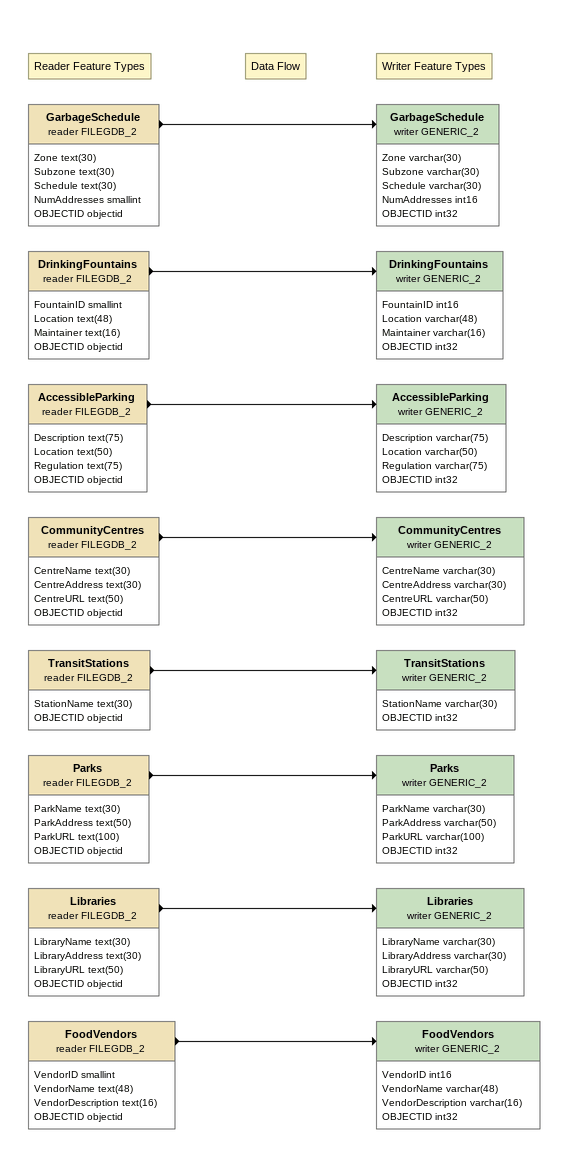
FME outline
Note: Reader Feature Types
GarbageSchedule (reader FILEGDB_2)
    attributes: Zone text(30), Subzone text(30), Schedule text(30), NumAddresses smallint, OBJECTID objectid
    -> GarbageSchedule (writer GENERIC_2)
Note: Data Flow
Note: Writer Feature Types
GarbageSchedule (writer GENERIC_2)
    attributes: Zone varchar(30), Subzone varchar(30), Schedule varchar(30), NumAddresses int16, OBJECTID int32
DrinkingFountains (reader FILEGDB_2)
    attributes: FountainID smallint, Location text(48), Maintainer text(16), OBJECTID objectid
    -> DrinkingFountains (writer GENERIC_2)
DrinkingFountains (writer GENERIC_2)
    attributes: FountainID int16, Location varchar(48), Maintainer varchar(16), OBJECTID int32
AccessibleParking (reader FILEGDB_2)
    attributes: Description text(75), Location text(50), Regulation text(75), OBJECTID objectid
    -> AccessibleParking (writer GENERIC_2)
AccessibleParking (writer GENERIC_2)
    attributes: Description varchar(75), Location varchar(50), Regulation varchar(75), OBJECTID int32
CommunityCentres (reader FILEGDB_2)
    attributes: CentreName text(30), CentreAddress text(30), CentreURL text(50), OBJECTID objectid
    -> CommunityCentres (writer GENERIC_2)
CommunityCentres (writer GENERIC_2)
    attributes: CentreName varchar(30), CentreAddress varchar(30), CentreURL varchar(50), OBJECTID int32
TransitStations (reader FILEGDB_2)
    attributes: StationName text(30), OBJECTID objectid
    -> TransitStations (writer GENERIC_2)
TransitStations (writer GENERIC_2)
    attributes: StationName varchar(30), OBJECTID int32
Parks (reader FILEGDB_2)
    attributes: ParkName text(30), ParkAddress text(50), ParkURL text(100), OBJECTID objectid
    -> Parks (writer GENERIC_2)
Parks (writer GENERIC_2)
    attributes: ParkName varchar(30), ParkAddress varchar(50), ParkURL varchar(100), OBJECTID int32
Libraries (reader FILEGDB_2)
    attributes: LibraryName text(30), LibraryAddress text(30), LibraryURL text(50), OBJECTID objectid
    -> Libraries (writer GENERIC_2)
Libraries (writer GENERIC_2)
    attributes: LibraryName varchar(30), LibraryAddress varchar(30), LibraryURL varchar(50), OBJECTID int32
FoodVendors (reader FILEGDB_2)
    attributes: VendorID smallint, VendorName text(48), VendorDescription text(16), OBJECTID objectid
    -> FoodVendors (writer GENERIC_2)
FoodVendors (writer GENERIC_2)
    attributes: VendorID int16, VendorName varchar(48), VendorDescription varchar(16), OBJECTID int32
